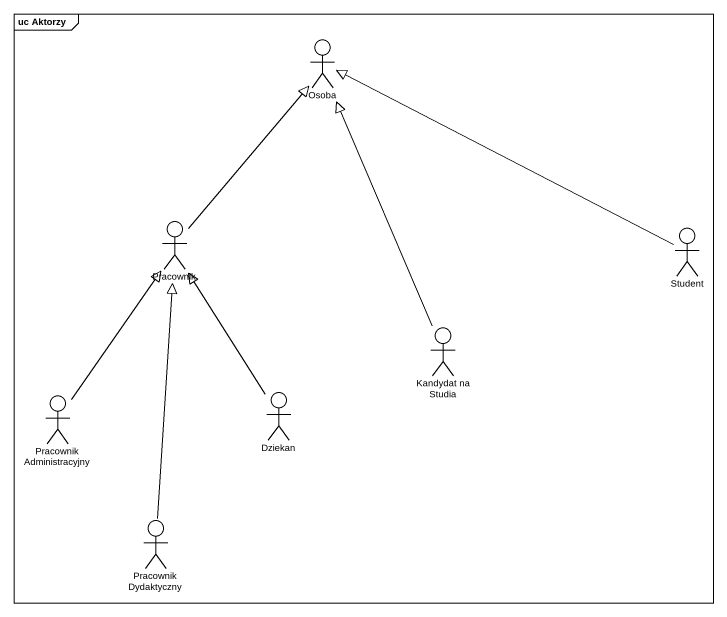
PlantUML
@startuml
mainframe uc Aktorzy
actor Osoba
actor Pracownik
actor Student
actor "Kandydat na Studia" as Kandydat_na_Studia
actor "Pracownik Administracyjny" as Pracownik_Administracyjny
actor Dziekan
actor "Pracownik Dydaktyczny" as Pracownik_Dydaktyczny
Pracownik -up-|> Osoba
Student -left-|> Osoba
Kandydat_na_Studia -up-|> Osoba
Pracownik_Administracyjny -up-|> Pracownik
Dziekan -up-|> Pracownik
Pracownik_Dydaktyczny -up-|> Pracownik
@enduml
